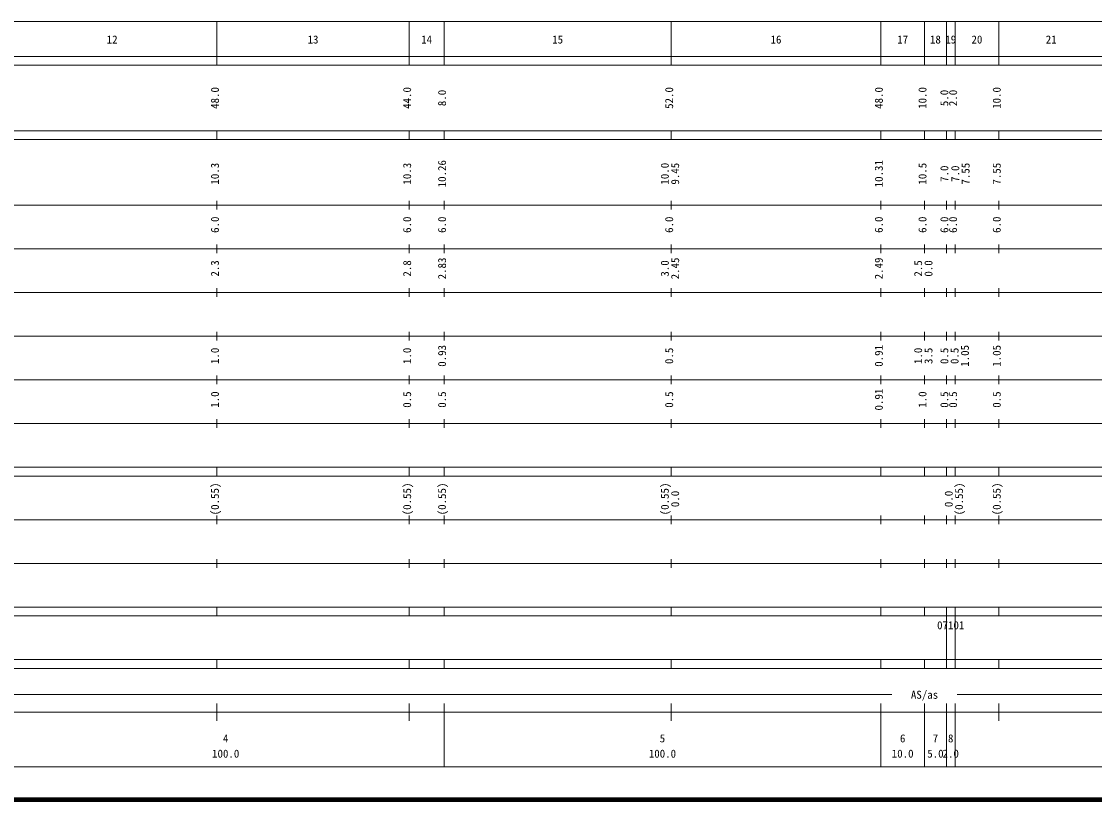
# Model space of a CAD drawing. Units: millimetres on the paper, enlarged 1000 times. Extents: x 40000 to 680000, y 20000 to 380000.
# Drawn here: x 271242 to 516930, y 20000 to 198000 of the extents above; entities that cross this region are included whole.
import ezdxf
from ezdxf.enums import TextEntityAlignment as Align

# ---------------------------------------------------------------- set-up
doc = ezdxf.new("R2010")
doc.units = ezdxf.units.MM
doc.header["$LTSCALE"] = 1000
doc.layers.add('M-TTL', color=2, linetype='Continuous', lineweight=140)
doc.layers.add('M-TTL-BAND', color=7, linetype='Continuous', lineweight=13)
doc.styles.add('ＭＳ ゴシック', font='')
doc.styles.get('ＭＳ ゴシック').set_extended_font_data('MS Gothic')

msp = doc.modelspace()

# ---------------------------------------------------------------- linework, layer by layer
at = {"layer": 'M-TTL'}
msp.add_line((40000, 20000), (680000, 20000), dxfattribs=at)
at = {"layer": 'M-TTL-BAND'}
for p, q in [((68000, 198000), (579000, 198000)), ((316000, 188000), (316000, 198000)), ((360000, 188000), (360000, 198000)), ((368000, 188000), (368000, 198000)), ((420000, 188000), (420000, 198000)), ((468000, 188000), (468000, 198000)), ((478000, 188000), (478000, 198000)), ((483000, 188000), (483000, 198000)), ((485000, 188000), (485000, 198000)), ((495000, 188000), (495000, 198000)), ((40000, 190000), (579000, 190000)), ((40000, 188000), (579000, 188000)), ((40000, 173000), (579000, 173000)), ((316000, 171000), (316000, 173000)), ((360000, 171000), (360000, 173000)), ((368000, 171000), (368000, 173000)), ((420000, 171000), (420000, 173000)), ((468000, 171000), (468000, 173000)), ((478000, 171000), (478000, 173000)), ((483000, 171000), (483000, 173000)), ((485000, 171000), (485000, 173000)), ((495000, 171000), (495000, 173000)), ((40000, 171000), (579000, 171000)), ((40000, 156000), (579000, 156000)), ((316000, 155000), (316000, 157000)), ((360000, 155000), (360000, 157000)), ((368000, 155000), (368000, 157000)), ((420000, 155000), (420000, 157000)), ((468000, 155000), (468000, 157000)), ((478000, 155000), (478000, 157000)), ((483000, 155000), (483000, 157000)), ((485000, 155000), (485000, 157000)), ((495000, 155000), (495000, 157000)), ((46000, 146000), (579000, 146000)), ((316000, 145000), (316000, 147000)), ((360000, 145000), (360000, 147000)), ((368000, 145000), (368000, 147000)), ((420000, 145000), (420000, 147000)), ((468000, 145000), (468000, 147000)), ((478000, 145000), (478000, 147000)), ((483000, 145000), (483000, 147000)), ((485000, 145000), (485000, 147000)), ((495000, 145000), (495000, 147000)), ((52000, 136000), (579000, 136000)), ((316000, 135000), (316000, 137000)), ((360000, 135000), (360000, 137000)), ((368000, 135000), (368000, 137000)), ((420000, 135000), (420000, 137000)), ((468000, 135000), (468000, 137000)), ((478000, 135000), (478000, 137000)), ((483000, 135000), (483000, 137000)), ((485000, 135000), (485000, 137000)), ((495000, 135000), (495000, 137000)), ((46000, 126000), (579000, 126000)), ((316000, 125000), (316000, 127000)), ((360000, 125000), (360000, 127000)), ((368000, 125000), (368000, 127000)), ((420000, 125000), (420000, 127000)), ((468000, 125000), (468000, 127000)), ((478000, 125000), (478000, 127000)), ((483000, 125000), (483000, 127000)), ((485000, 125000), (485000, 127000)), ((495000, 125000), (495000, 127000)), ((52000, 116000), (579000, 116000)), ((316000, 115000), (316000, 117000)), ((360000, 115000), (360000, 117000)), ((368000, 115000), (368000, 117000)), ((420000, 115000), (420000, 117000)), ((468000, 115000), (468000, 117000)), ((478000, 115000), (478000, 117000)), ((483000, 115000), (483000, 117000)), ((485000, 115000), (485000, 117000)), ((495000, 115000), (495000, 117000)), ((46000, 106000), (579000, 106000)), ((316000, 105000), (316000, 107000)), ((360000, 105000), (360000, 107000)), ((368000, 105000), (368000, 107000)), ((420000, 105000), (420000, 107000)), ((468000, 105000), (468000, 107000)), ((478000, 105000), (478000, 107000)), ((483000, 105000), (483000, 107000)), ((485000, 105000), (485000, 107000)), ((495000, 105000), (495000, 107000)), ((40000, 96000), (579000, 96000)), ((316000, 94000), (316000, 96000)), ((360000, 94000), (360000, 96000)), ((368000, 94000), (368000, 96000)), ((420000, 94000), (420000, 96000)), ((468000, 94000), (468000, 96000)), ((478000, 94000), (478000, 96000)), ((483000, 94000), (483000, 96000)), ((485000, 94000), (485000, 96000)), ((495000, 94000), (495000, 96000)), ((40000, 94000), (579000, 94000)), ((49000, 84000), (579000, 84000)), ((316000, 83000), (316000, 85000)), ((360000, 83000), (360000, 85000)), ((368000, 83000), (368000, 85000)), ((420000, 83000), (420000, 85000)), ((468000, 83000), (468000, 85000)), ((478000, 83000), (478000, 85000)), ((483000, 83000), (483000, 85000)), ((485000, 83000), (485000, 85000)), ((495000, 83000), (495000, 85000)), ((40000, 74000), (579000, 74000)), ((316000, 73000), (316000, 75000)), ((360000, 73000), (360000, 75000)), ((368000, 73000), (368000, 75000)), ((420000, 73000), (420000, 75000)), ((468000, 73000), (468000, 75000)), ((478000, 73000), (478000, 75000)), ((483000, 73000), (483000, 75000)), ((485000, 73000), (485000, 75000)), ((495000, 73000), (495000, 75000)), ((40000, 64000), (579000, 64000)), ((316000, 62000), (316000, 64000)), ((360000, 62000), (360000, 64000)), ((368000, 62000), (368000, 64000)), ((420000, 62000), (420000, 64000)), ((468000, 62000), (468000, 64000)), ((478000, 62000), (478000, 64000)), ((483000, 62000), (483000, 64000)), ((485000, 62000), (485000, 64000)), ((495000, 62000), (495000, 64000)), ((40000, 62000), (579000, 62000)), ((483000, 52000), (483000, 62000)), ((485000, 52000), (485000, 62000)), ((40000, 52000), (579000, 52000)), ((316000, 50000), (316000, 52000)), ((360000, 50000), (360000, 52000)), ((368000, 50000), (368000, 52000)), ((420000, 50000), (420000, 52000)), ((468000, 50000), (468000, 52000)), ((478000, 50000), (478000, 52000)), ((483000, 50000), (483000, 52000)), ((485000, 50000), (485000, 52000)), ((495000, 50000), (495000, 52000)), ((40000, 50000), (579000, 50000)), ((233500, 44000), (470500, 44000)), ((316000, 38000), (316000, 42000)), ((360000, 38000), (360000, 42000)), ((368000, 27500), (368000, 42000)), ((420000, 38000), (420000, 42000)), ((468000, 27500), (468000, 42000)), ((478000, 27500), (478000, 42000)), ((483000, 27500), (483000, 42000)), ((485000, 27500), (485000, 42000)), ((485500, 44000), (565000, 44000)), ((495000, 38000), (495000, 42000)), ((40000, 40000), (579000, 40000)), ((68000, 27500), (579000, 27500))]:
    msp.add_line(p, q, dxfattribs=at)

# ---------------------------------------------------------------- texts
at = {"layer": 'M-TTL-BAND', "style": 'ＭＳ ゴシック'}
for s, p in [('12', (292000, 192405)), ('13', (338000, 192405)), ('14', (364000, 192405)), ('15', (394000, 192405)), ('16', (444000, 192405)), ('17', (473000, 192405)), ('18', (480500, 192405)), ('19', (484000, 192405)), ('20', (490000, 192405)), ('21', (507000, 192405)), ('07101', (484000, 58405)), ('AS/as', (478000, 42500)), ('4', (318000, 32523)), ('5', (418000, 32523)), ('6', (473000, 32523)), ('7', (480500, 32523)), ('8', (484000, 32523)), ('100.0', (318000, 29033)), ('100.0', (418000, 29033)), ('10.0', (473000, 29033)), ('5.0', (480500, 29033)), ('2.0', (484000, 29033))]:
    msp.add_text(s, height=1833, dxfattribs=at).set_placement(p, align=Align.BOTTOM_CENTER)
for s, p in [('48.0', (317000, 180500)), ('44.0', (361000, 180500)), ('8.0', (369000, 180500)), ('52.0', (421000, 180500)), ('48.0', (469000, 180500)), ('10.0', (479000, 180500)), ('5.0', (484000, 180500)), ('2.0', (486000, 180500)), ('10.0', (496000, 180500)), ('10.3', (317000, 163174)), ('10.3', (361000, 163174)), ('10.26', (369000, 163174)), ('10.0', (420000, 163174)), ('9.45', (422370, 163174)), ('10.31', (469000, 163174)), ('10.5', (479000, 163174)), ('7.0', (484000, 163174)), ('7.0', (486499, 163174)), ('7.55', (488869, 163174)), ('7.55', (496000, 163174)), ('6.0', (317000, 151500)), ('6.0', (361000, 151500)), ('6.0', (369000, 151500)), ('6.0', (421000, 151500)), ('6.0', (469000, 151500)), ('6.0', (479000, 151500)), ('6.0', (484000, 151500)), ('6.0', (486000, 151500)), ('6.0', (496000, 151500)), ('2.3', (317000, 141500)), ('2.8', (361000, 141500)), ('2.83', (369000, 141500)), ('3.0', (420000, 141500)), ('2.45', (422370, 141500)), ('2.49', (469000, 141500)), ('2.5', (478000, 141500)), ('0.0', (480370, 141500)), ('1.0', (317000, 121500)), ('1.0', (361000, 121500)), ('0.93', (369000, 121500)), ('0.5', (421000, 121500)), ('0.91', (469000, 121500)), ('1.0', (478000, 121500)), ('3.5', (480370, 121500)), ('0.5', (484000, 121500)), ('0.5', (486346, 121500)), ('1.05', (488716, 121500)), ('1.05', (496000, 121500)), ('1.0', (317000, 111500)), ('0.5', (361000, 111500)), ('0.5', (369000, 111500)), ('0.5', (421000, 111500)), ('0.91', (469000, 111500)), ('1.0', (479000, 111500)), ('0.5', (484000, 111500)), ('0.5', (486000, 111500)), ('0.5', (496000, 111500)), ('(0.55)', (317000, 88764)), ('(0.55)', (361000, 88764)), ('(0.55)', (369000, 88764)), ('(0.55)', (420000, 88764)), ('(0.55)', (487370, 88764)), ('(0.55)', (496000, 88764)), ('0.0', (422370, 88764)), ('0.0', (485000, 88764))]:
    msp.add_text(s, height=1833, rotation=90, dxfattribs=at).set_placement(p, align=Align.BOTTOM_CENTER)

doc.saveas('drawing.dxf')
